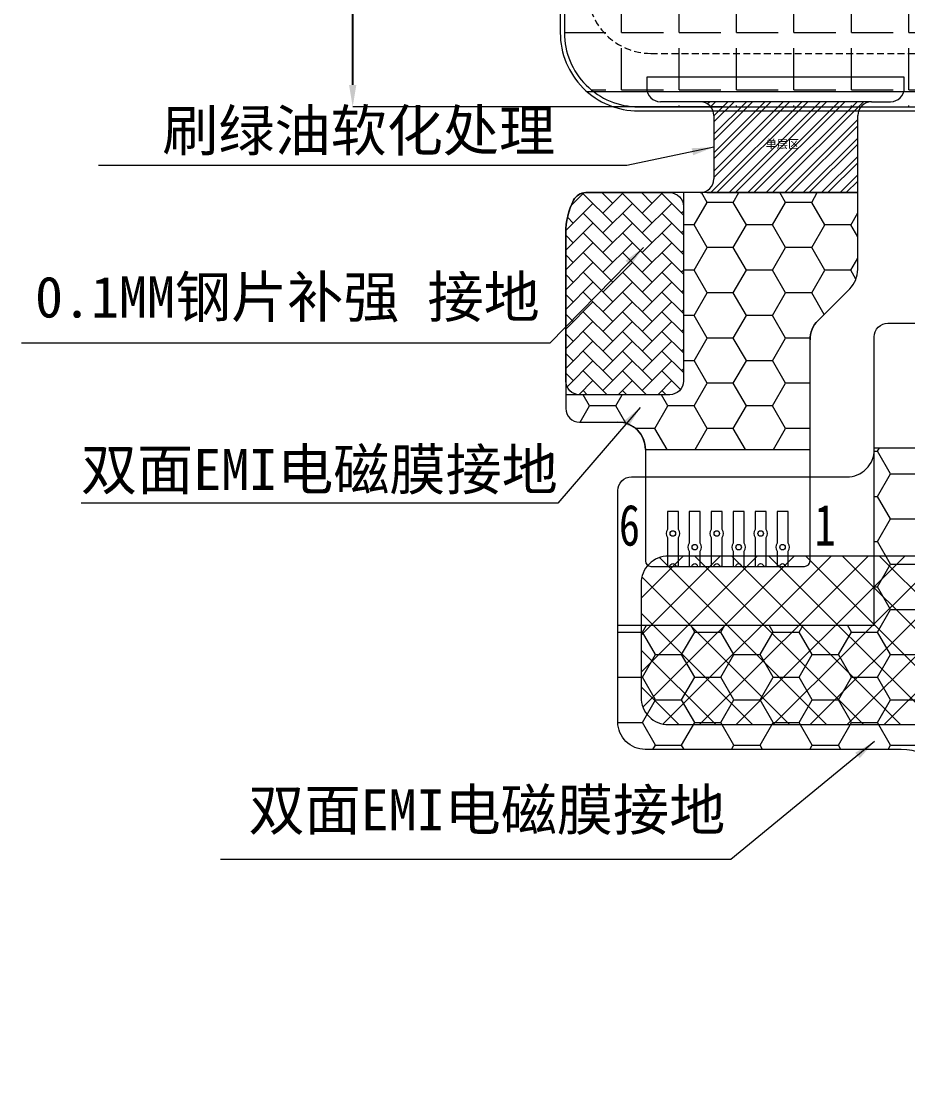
# Model space of a CAD drawing. Header units: millimetres. Extents: x 1134 to 2336, y -9 to 314.
# Drawn here: x 1604.23 to 1636.54, y 196.06 to 235.1 of the extents above; entities that cross this region are included whole.
import ezdxf

# ---------------------------------------------------------------- set-up
doc = ezdxf.new("R2010")
doc.units = ezdxf.units.MM
doc.linetypes.add('HIDDEN', pattern=[0.375, 0.25, -0.125])
doc.layers.get('0').update_dxf_attribs({"lineweight": 5})
doc.layers.get('Defpoints').update_dxf_attribs({"lineweight": 5})
for name, color, linetype, lineweight in [('DIM', 3, 'Continuous', 5), ('FPC', 50, 'Continuous', 5), ('ITO', 2, 'Continuous', 5), ('Main-FPC', 2, 'Continuous', 5), ('MFPC', 50, 'Continuous', 5), ('TAPE-Form', 32, 'Continuous', 5), ('TFPC', 50, 'Continuous', 5)]:
    doc.layers.add(name, color=color, linetype=linetype, lineweight=lineweight)
doc.layers.add('EMI', color=5, linetype='Continuous')
doc.styles.add('RD', font='ROMAND.shx', dxfattribs={"width": 0.8})
doc.styles.add('W0$254', font='simplex', dxfattribs={"width": 0.75})
doc.styles.add('宋体', font='SimSun.ttf')
doc.styles.add('汉字', font='SimSun.ttf')
doc.dimstyles.new('DIM', dxfattribs={"dimtxt": 0.8, "dimasz": 0.8, "dimexe": 0, "dimexo": 0.5, "dimgap": 0.11, "dimtad": 0, "dimzin": 1, "dimdsep": 46, "dimtxsty": 'RD', "dimcen": 0, "dimclrd": 256, "dimclre": 256, "dimclrt": 256, "dimadec": 0, "dimazin": 0, "dimtm": 1e-09, "dimtfac": 1, "dimtofl": 0, "dimtmove": 0, "dimatfit": 3, "dimfxl": 1, "dimlwe": -1, "dimarcsym": 0})

# ---------------------------------------------------------------- blocks, each defined once
blk = doc.blocks.new('R200NRK-001-PNL-V01-C')
at = {"layer": 'ITO'}
blk.add_line((496.924, 242.272), (461.003, 242.272), dxfattribs=at)
blk.add_lwpolyline([(495.054, 280.652), (462.874, 280.652, 0.414214), (460.024, 277.802), (460.024, 244.422, 0.414214), (462.874, 241.572), (495.054, 241.572, 0.414214), (497.904, 244.422), (497.904, 277.802, 0.414214)], format="xyb", close=True, dxfattribs=at)
at = {"layer": 'ITO', "color": 1, "linetype": 'HIDDEN'}
blk.add_lwpolyline([(494.604, 279.552), (463.324, 279.552, 0.414214), (461.024, 277.252), (461.024, 245.972, 0.414214), (463.324, 243.672), (494.604, 243.672, 0.414214), (496.904, 245.972), (496.904, 277.252, 0.414214)], format="xyb", close=True, dxfattribs=at)
blk = doc.blocks.new('R200NRK-001-POL-V01-C')
at = {"layer": 'DIM', "lineweight": 5}
blk.add_blockref('R200NRK-001-PNL-V01-C', (380.776, 0), dxfattribs=at)
blk = doc.blocks.new('*D24')
at = {"layer": 'Defpoints', "color": 0, "lineweight": 5, "transparency": 16777216}
for p in [(1630.041, 270.762), (1616.308, 231.982), (1630.299, 231.982)]:
    blk.add_point(p, dxfattribs=at)
at = {"layer": 'DIM', "transparency": 16777216}
for p, q in [((1629.541, 270.762), (1616.308, 270.762)), ((1629.799, 231.982), (1616.308, 231.982))]:
    blk.add_line(p, q, dxfattribs=at)
at = {"layer": 'DIM', "lineweight": -2, "transparency": 16777216}
for p, q in [((1616.308, 269.962), (1616.308, 259.397)), ((1616.308, 232.782), (1616.308, 243.348))]:
    blk.add_line(p, q, dxfattribs=at)
at = {"layer": 'DIM', "lineweight": 5, "transparency": 16777216}
for points in [[(1616.174, 269.962), (1616.441, 269.962), (1616.308, 270.762)], [(1616.174, 232.782), (1616.441, 232.782), (1616.308, 231.982)]]:
    blk.add_solid(points, dxfattribs=at)
at = {"layer": 'DIM', "lineweight": 5, "transparency": 16777216, "insert": (1616.308, 251.372), "char_height": 1.5, "attachment_point": 5, "rotation": 90, "style": 'RD'}
blk.add_mtext('\\A1;38.78±0.3(Foam)', dxfattribs=at)
blk = doc.blocks.new('R200NRK-001-FOM-V01-A')
at = {"layer": 'TAPE-Form', "lineweight": 5}
h = blk.add_hatch(dxfattribs=at)
h.set_pattern_fill('ANGLE', color=256, scale=0.3)
h.set_pattern_definition([(0, (0, 0), (0, 2.0955), [1.524, -0.5715]), (90, (0, 0), (-2.0955, 1e-16), [1.524, -0.5715])])
edge = h.paths.add_edge_path()
edge.add_line((996.198, 280.502), (964.018, 280.502))
edge.add_arc((964.018, 277.802), 2.7, 90, 180)
edge.add_line((961.318, 277.802), (961.318, 244.422))
edge.add_arc((964.018, 244.422), 2.7, 180, 270)
edge.add_line((964.018, 241.722), (996.198, 241.722))
edge.add_arc((996.198, 244.422), 2.7, 270, 360)
edge.add_line((998.898, 244.422), (998.898, 277.802))
edge.add_arc((996.198, 277.802), 2.7, 0, 90)
blk.add_lwpolyline([(996.198, 280.502), (964.018, 280.502, 0.414214), (961.318, 277.802), (961.318, 244.422, 0.414214), (964.018, 241.722), (996.198, 241.722, 0.414214), (998.898, 244.422), (998.898, 277.802, 0.414214)], format="xyb", close=True, dxfattribs=at)

msp = doc.modelspace()

# ---------------------------------------------------------------- hatches: boundary and pattern name
at = {"lineweight": 5}
h = msp.add_hatch(dxfattribs=at)
h.set_pattern_fill('ANSI37', color=6, scale=0.3)
h.set_pattern_definition([(45, (0, -2.418), (-0.6735192, 0.6735192), []), (135, (0, -2.418), (-0.6735192, -0.6735192), [])])
edge = h.paths.add_edge_path()
edge.add_line((1653.363, 215.592), (1627.82, 215.592))
edge.add_arc((1627.82, 214.592), 1, 90, 180)
edge.add_line((1626.82, 214.592), (1626.82, 210.443))
edge.add_arc((1627.82, 210.443), 1, 180, 270)
edge.add_line((1627.82, 209.443), (1659.534, 209.443))
edge.add_arc((1659.534, 210.443), 1, 270, 360)
edge.add_line((1660.534, 210.443), (1660.534, 226.441))
edge.add_arc((1659.534, 226.441), 1, 0, 90)
edge.add_line((1659.534, 227.441), (1655.363, 227.441))
edge.add_arc((1655.363, 226.441), 1, 90, 180)
edge.add_line((1654.363, 226.441), (1654.363, 216.592))
edge.add_arc((1653.363, 216.592), 1, 270, 360, ccw=False)
at = {"layer": 'EMI', "lineweight": 5}
h = msp.add_hatch(dxfattribs=at)
h.set_pattern_fill('HONEY', color=256, scale=0.3)
h.set_pattern_definition([(180, (3177.5179, -6e-11), (-1.42875, 0.824889), [0.9525, -1.905]), (60, (3177.5179, -6e-11), (1.42874983, 0.8248893), [0.9525, -1.905]), (120, (3177.5179, -6e-11), (-1.7e-07, 1.6497783), [-1.905, 0.9525])])
edge = h.paths.add_edge_path()
edge.add_line((1627.865, 221.48), (1624.075, 221.48))
edge.add_line((1624.075, 221.48), (1624.075, 220.98))
edge.add_arc((1624.575, 220.98), 0.5, 180, 270)
edge.add_line((1624.575, 220.48), (1625.98, 220.48))
edge.add_arc((1625.98, 219.48), 1, 0, 90, ccw=False)
edge.add_line((1626.98, 219.48), (1632.98, 219.48))
edge.add_line((1632.98, 219.48), (1632.98, 223.483))
edge.add_arc((1633.98, 223.483), 1, 135, 180, ccw=False)
edge.add_line((1633.272, 224.19), (1634.429, 225.347))
edge.add_arc((1633.722, 226.054), 1, 315, 360)
edge.add_line((1634.722, 226.054), (1634.722, 228.85))
edge.add_line((1634.722, 228.85), (1628.365, 228.85))
edge.add_line((1628.365, 228.85), (1628.365, 221.98))
edge.add_arc((1627.865, 221.98), 0.5, -90, 0, ccw=False)
h = msp.add_hatch(dxfattribs=at)
h.set_pattern_fill('HONEY', color=256, scale=0.3)
edge = h.paths.add_edge_path()
edge.add_line((1652.065, 216.392), (1661.455, 216.392))
edge.add_line((1661.455, 216.392), (1661.455, 209.539))
edge.add_arc((1660.455, 209.539), 1, 270, 360, ccw=False)
edge.add_line((1660.455, 208.539), (1644.307, 208.539))
edge.add_arc((1644.307, 206.539), 2, 90, 180)
edge.add_line((1642.307, 206.539), (1642.307, 163.392))
edge.add_line((1642.307, 163.392), (1638.307, 163.392))
edge.add_line((1638.307, 163.392), (1638.307, 206.539))
edge.add_arc((1636.307, 206.539), 2, 0, 90)
edge.add_line((1636.307, 208.539), (1626.975, 208.539))
edge.add_arc((1626.975, 209.539), 1, 180, 270, ccw=False)
edge.add_line((1625.975, 209.539), (1625.975, 213.072))
edge.add_line((1625.975, 213.072), (1635.322, 213.072))
edge.add_line((1635.322, 213.072), (1635.322, 219.539))
edge.add_line((1635.322, 219.539), (1651.065, 219.539))
edge.add_line((1651.065, 219.539), (1651.065, 217.392))
edge.add_arc((1652.065, 217.392), 1, 180, 270)
at = {"layer": 'Main-FPC', "lineweight": 5}
h = msp.add_hatch(dxfattribs=at)
h.set_pattern_fill('AR-HBONE', color=4, scale=0.005, angle=180)
edge = h.paths.add_edge_path()
edge.add_arc((1627.865, 228.35), 0.5, 0, 90, ccw=False)
edge.add_line((1628.365, 228.35), (1628.365, 221.98))
edge.add_arc((1627.865, 221.98), 0.5, -90, 0, ccw=False)
edge.add_line((1627.865, 221.48), (1624.575, 221.48))
edge.add_arc((1624.575, 221.98), 0.5, 180, 270, ccw=False)
edge.add_line((1624.075, 221.98), (1624.075, 227.382))
edge.add_arc((1626.725, 227.382), 2.65, 153.2412, 180, ccw=False)
edge.add_arc((1624.805, 228.35), 0.5, 90, 153.2412, ccw=False)
edge.add_line((1624.805, 228.85), (1627.865, 228.85))
at = {"layer": 'TFPC', "lineweight": 5}
h = msp.add_hatch(dxfattribs=at)
h.set_pattern_fill('ANSI32', color=3, scale=0.05)
h.set_pattern_definition([(45, (-43.048, -1.55583), (-0.3367596, 0.3367596), []), (45, (-42.8235, -1.55583), (-0.3367596, 0.3367596), [])])
h.paths.add_polyline_path([(1629.472, 231.667, 0.414214), (1628.972, 232.167), (1635.222, 232.167, 0.414214), (1634.722, 231.667), (1634.722, 228.85), (1628.972, 228.85, 0.414214), (1629.472, 229.35)])
h.paths.add_polyline_path([(1632.67, 230.264), (1631.33, 230.264), (1631.33, 230.937), (1632.67, 230.937)], flags=24)

# ---------------------------------------------------------------- linework, layer by layer
at = {"color": 6, "lineweight": 5}
msp.add_lwpolyline([(1653.363, 215.592), (1627.82, 215.592, 0.414214), (1626.82, 214.592), (1626.82, 210.443, 0.414214), (1627.82, 209.443), (1659.534, 209.443, 0.414214), (1660.534, 210.443), (1660.534, 226.441, 0.414214), (1659.534, 227.441), (1655.363, 227.441, 0.414214), (1654.363, 226.441), (1654.363, 216.592, -0.414214)], format="xyb", close=True, dxfattribs=at)
at = {"layer": 'EMI', "lineweight": 5}
for points in [[(1627.865, 221.48), (1624.075, 221.48), (1624.075, 220.98, 0.414214), (1624.575, 220.48), (1625.98, 220.48, -0.414214), (1626.98, 219.48), (1632.98, 219.48), (1632.98, 223.483, -0.198912), (1633.272, 224.19), (1634.429, 225.347, 0.198912), (1634.722, 226.054), (1634.722, 228.85), (1628.365, 228.85), (1628.365, 221.98, -0.414214)], [(1627.865, 221.48), (1624.075, 221.48), (1624.075, 220.98, 0.414214), (1624.575, 220.48), (1625.98, 220.48, -0.414214), (1626.98, 219.48), (1632.98, 219.48), (1632.98, 223.483, -0.198912), (1633.272, 224.19), (1634.429, 225.347, 0.198912), (1634.722, 226.054), (1634.722, 228.85), (1628.365, 228.85), (1628.365, 221.98, -0.414214)], [(1652.065, 216.392), (1661.455, 216.392), (1661.455, 209.539, -0.414214), (1660.455, 208.539), (1644.307, 208.539, 0.414214), (1642.307, 206.539), (1642.307, 163.392), (1638.307, 163.392), (1638.307, 206.539, 0.414214), (1636.307, 208.539), (1626.975, 208.539, -0.414214), (1625.975, 209.539), (1625.975, 213.072), (1635.322, 213.072), (1635.322, 219.539), (1651.065, 219.539), (1651.065, 217.392, 0.414214)]]:
    msp.add_lwpolyline(points, format="xyb", close=True, dxfattribs=at)
msp.add_lwpolyline([(1635.322, 219.48), (1635.322, 219.539)], dxfattribs=at)
at = {"layer": 'FPC', "lineweight": 5}
for points in [[(1628.155, 215.217), (1628.08, 215.217), (1628.18, 215.217), (1628.18, 216.267, 0.333333), (1628.18, 216.567), (1628.18, 217.217), (1627.78, 217.217), (1627.78, 216.567, 0.333333), (1627.78, 216.267), (1627.78, 215.217), (1627.88, 215.217, -1), (1628.08, 215.217)], [(1629.755, 215.217), (1629.68, 215.217), (1629.78, 215.217), (1629.78, 216.267, 0.333333), (1629.78, 216.567), (1629.78, 217.217), (1629.38, 217.217), (1629.38, 216.567, 0.333333), (1629.38, 216.267), (1629.38, 215.217), (1629.48, 215.217, -1), (1629.68, 215.217)], [(1631.355, 215.217), (1631.28, 215.217), (1631.38, 215.217), (1631.38, 216.267, 0.333333), (1631.38, 216.567), (1631.38, 217.217), (1630.98, 217.217), (1630.98, 216.567, 0.333333), (1630.98, 216.267), (1630.98, 215.217), (1631.08, 215.217, -1), (1631.28, 215.217)]]:
    msp.add_lwpolyline(points, format="xyb", dxfattribs=at)
for points in [[(1628.98, 215.767, 0.333333), (1628.98, 216.067), (1628.98, 217.217), (1628.58, 217.217), (1628.58, 216.067, 0.333333), (1628.58, 215.767), (1628.58, 215.217), (1628.68, 215.217, -1), (1628.88, 215.217), (1628.98, 215.217)], [(1630.58, 215.767, 0.333333), (1630.58, 216.067), (1630.58, 217.217), (1630.18, 217.217), (1630.18, 216.067, 0.333333), (1630.18, 215.767), (1630.18, 215.217), (1630.28, 215.217, -1), (1630.48, 215.217), (1630.58, 215.217)], [(1632.18, 215.767, 0.333333), (1632.18, 216.067), (1632.18, 217.217), (1631.78, 217.217), (1631.78, 216.067, 0.333333), (1631.78, 215.767), (1631.78, 215.217), (1631.88, 215.217, -1), (1632.08, 215.217), (1632.18, 215.217)]]:
    msp.add_lwpolyline(points, format="xyb", close=True, dxfattribs=at)
msp.add_lwpolyline([(1627.805, 215.217), (1627.88, 215.217)], close=True, dxfattribs=at)
for centre in [(1627.98, 216.417), (1629.58, 216.417), (1631.18, 216.417), (1628.78, 215.917), (1630.38, 215.917), (1631.98, 215.917)]:
    msp.add_circle(centre, 0.1, dxfattribs=at)
at = {"layer": 'Main-FPC', "color": 4, "lineweight": 5}
msp.add_lwpolyline([(1627.865, 228.85, -0.414214), (1628.365, 228.35), (1628.365, 221.98, -0.414214), (1627.865, 221.48), (1624.575, 221.48, -0.414214), (1624.075, 221.98), (1624.075, 227.382, -0.117291), (1624.359, 228.576, -0.283166), (1624.805, 228.85)], format="xyb", close=True, dxfattribs=at)
at = {"layer": 'MFPC', "color": 2}
msp.add_lwpolyline([(1638.307, 206.539, 0.414214), (1636.307, 208.539), (1626.975, 208.539, -0.414214), (1625.975, 209.539), (1625.975, 217.98, -0.414214), (1626.475, 218.48), (1634.322, 218.48, 0.414214), (1635.322, 219.48), (1635.322, 223.587, -0.414214), (1635.822, 224.087), (1651.031, 224.087, 0.414214)], format="xyb", dxfattribs=at)
at = {"layer": 'TFPC', "color": 2}
for p, q in [((1627.026, 233.067), (1627.026, 232.667)), ((1636.417, 233.067), (1627.026, 233.067)), ((1636.417, 232.667), (1636.417, 233.067)), ((1628.969, 232.167), (1627.526, 232.167)), ((1635.222, 232.167), (1635.917, 232.167)), ((1629.472, 231.667), (1629.472, 229.35)), ((1634.722, 226.054), (1634.722, 231.667)), ((1628.972, 228.85), (1624.805, 228.85)), ((1624.075, 227.382), (1624.075, 220.98)), ((1633.272, 224.19), (1634.429, 225.347)), ((1632.98, 215.417), (1632.98, 223.483)), ((1624.575, 220.48), (1625.98, 220.48)), ((1626.98, 219.48), (1626.98, 215.417)), ((1627.18, 215.217), (1632.78, 215.217))]:
    msp.add_line(p, q, dxfattribs=at)
at = {"layer": 'TFPC', "color": 252, "lineweight": 5}
for p, q in [((1635.222, 232.167), (1628.969, 232.167)), ((1629.222, 228.85), (1634.722, 228.85))]:
    msp.add_line(p, q, dxfattribs=at)
at = {"layer": 'TFPC', "color": 2}
for centre, radius, start, end in [((1627.526, 232.667), 0.5, 180, 270), ((1635.917, 232.667), 0.5, 270, 360), ((1628.972, 231.667), 0.5, 0, 90), ((1635.222, 231.667), 0.5, 90, 180), ((1628.972, 229.35), 0.5, 270, 0), ((1624.805, 228.35), 0.5, 90, 153.2412), ((1626.725, 227.382), 2.65, 153.2412, 180), ((1633.722, 226.054), 1, 315, 0), ((1633.98, 223.483), 1, 135, 180), ((1624.575, 220.98), 0.5, 180, 270), ((1625.98, 219.48), 1, 0, 90), ((1627.18, 215.417), 0.2, 180, 270), ((1632.78, 215.417), 0.2, 270, 0)]:
    msp.add_arc(centre, radius, start, end, dxfattribs=at)

# ---------------------------------------------------------------- block references
at = {"layer": 'DIM', "lineweight": 5}
for name, p in [('R200NRK-001-POL-V01-C', (783.075, -9.74)), ('R200NRK-001-FOM-V01-A', (662.707, -9.74))]:
    msp.add_blockref(name, p, dxfattribs=at)

# ---------------------------------------------------------------- texts
at = {"layer": 'DIM', "color": 3, "char_height": 1.5, "attachment_point": 3, "style": '宋体'}
for s, insert, width in [('刷绿油软化处理', (1623.688, 231.868, 0), 24.87791), ('\\P0.1MM钢片补强 接地', (1623.127, 228.296, 0), 24.87791), ('{\\fSimSun|b0|i0|c134|p54;双面EMI电磁膜接地}', (1623.786, 219.505), 19.70966), ('{\\fSimSun|b0|i0|c134|p54;双面EMI电磁膜接地}', (1629.891, 207.088), 19.70966)]:
    msp.add_mtext(s, dxfattribs=dict(at, insert=insert, width=width))
at = {"layer": 'FPC', "color": 1, "linetype": 'Continuous', "char_height": 1.5, "width": 1, "attachment_point": 3, "style": 'W0$254'}
for s, insert in [('{\\fSimSun|b0|i0|c134|p2;6}', (1626.781, 217.474)), ('{\\fSimSun|b0|i0|c134|p2;1}', (1633.91, 217.474))]:
    msp.add_mtext(s, dxfattribs=dict(at, insert=insert))
at = {"layer": 'TFPC', "color": 255, "lineweight": 5, "insert": (1632.588, 230.775), "char_height": 0.3, "width": 1.66783, "attachment_point": 3, "style": '汉字'}
msp.add_mtext('{\\fMicrosoft YaHei|b0|i0|c134|p34;单层区}', dxfattribs=at)
msp.add_mtext('{\\fMicrosoft YaHei|b0|i0|c134|p34;单层区}', dxfattribs=at)

# ---------------------------------------------------------------- dimensions: what is measured, and where the dimension line sits
at = {"layer": 'DIM', "lineweight": 5}
dim = msp.add_linear_dim(base=(1616.308, 231.982), p1=(1630.041, 270.762), p2=(1630.299, 231.982), angle=90, text='<>(Foam)', dimstyle='DIM', override={"dimtxt": 1.5, "dimtol": 1, "dimtp": 0.3, "dimtm": 0.3, "dimtdec": 3, "dimfxl": 0.8, "dimtolj": 1, "dimarcsym": 1}, dxfattribs=at)
dim.commit()
dim.dimension.update_dxf_attribs({"geometry": '*D24', "text_midpoint": (1616.308, 251.372)})

# ---------------------------------------------------------------- leaders
for points in [[(1629.472, 230.509), (1626.308, 229.835), (1607.041, 229.835)], [(1626.906, 226.848), (1623.499, 223.357), (1604.232, 223.357)], [(1635.328, 208.826), (1630.096, 204.53), (1611.488, 204.53)]]:
    msp.add_leader(points, dimstyle='DIM', override={"dimgap": 0.11, "dimtad": 0, "dimfxl": 1.25, "dimlwd": 5, "dimlwe": 5, "dimarcsym": 1}, dxfattribs=at)
at = {"layer": 'DIM', "color": 3}
msp.add_leader([(1626.791, 221.014), (1623.786, 217.527), (1606.409, 217.527)], dimstyle='DIM', override={"dimgap": 0.11, "dimtad": 0, "dimfxl": 1.25, "dimlwd": 5, "dimlwe": 5, "dimarcsym": 1}, dxfattribs=at)

doc.saveas('drawing.dxf')
